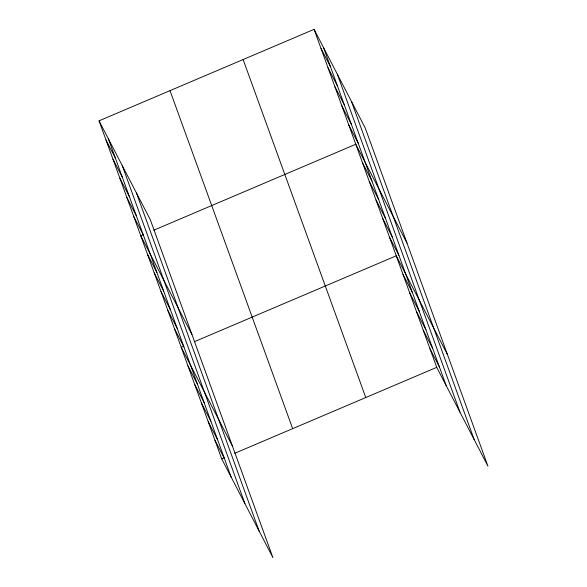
<?xml version="1.0" encoding="UTF-8"?>
<svg xmlns="http://www.w3.org/2000/svg" width="587" height="587" viewBox="0 0 587 587"><rect width="100%" height="100%" fill="white"/><g stroke="black" fill="none" stroke-linecap="round" stroke-linejoin="round"><path stroke-width="0.88" d="M99.049 120.834L150.272 219.648L272.918 557.65L221.695 458.836L99.049 120.834L314.082 29.35L365.305 128.164L487.951 466.166L436.728 367.352L314.082 29.35M153.801 230.199L355.781 144.27L407.004 243.084M183.672 346.249L181.222 347.291L232.445 446.113M194.275 341.744L396.254 255.807L447.477 354.629M221.695 458.836L224.146 457.794M234.749 453.281L436.728 367.352M321.03 48.501L330.437 66.647M327.979 67.659L337.386 85.797M334.935 86.81L344.334 104.956M341.883 105.961L351.29 124.106M348.832 125.119L358.239 143.257M362.531 162.863L371.931 181.001M369.274 181.449L378.681 199.595M376.018 200.042L385.424 218.181M382.768 218.628L392.167 236.774M389.511 237.221L398.918 255.367M403.005 274.4L412.404 292.546M409.748 292.986L419.155 311.132M416.491 311.58L425.898 329.725M423.234 330.173L432.641 348.311M429.985 348.759L439.392 366.904M105.998 139.985L115.404 158.13M112.946 159.143L122.353 177.281M119.902 178.294L129.301 196.44M126.851 197.445L136.257 215.59M133.799 216.603L143.206 234.741L140.748 235.754L191.971 334.568M147.491 254.34L156.898 272.485M154.242 272.933L163.648 291.079M160.985 291.526L170.391 309.665M167.728 310.112L177.135 328.258M174.478 328.705L183.885 346.844M187.965 365.884L197.371 384.03M194.715 384.47L204.122 402.616M201.458 403.064L210.865 421.209M208.202 421.657L217.608 439.795M214.952 440.243L224.359 458.388M351.503 101.544L474.149 439.546M337.29 74.116L459.937 412.118M323.488 47.496L446.135 385.49M243.121 59.536L365.767 397.538M170.01 90.647L292.656 428.642M136.47 193.028L259.116 531.03M122.25 165.6L244.904 503.602M108.456 138.98L231.102 476.974"/></g></svg>
